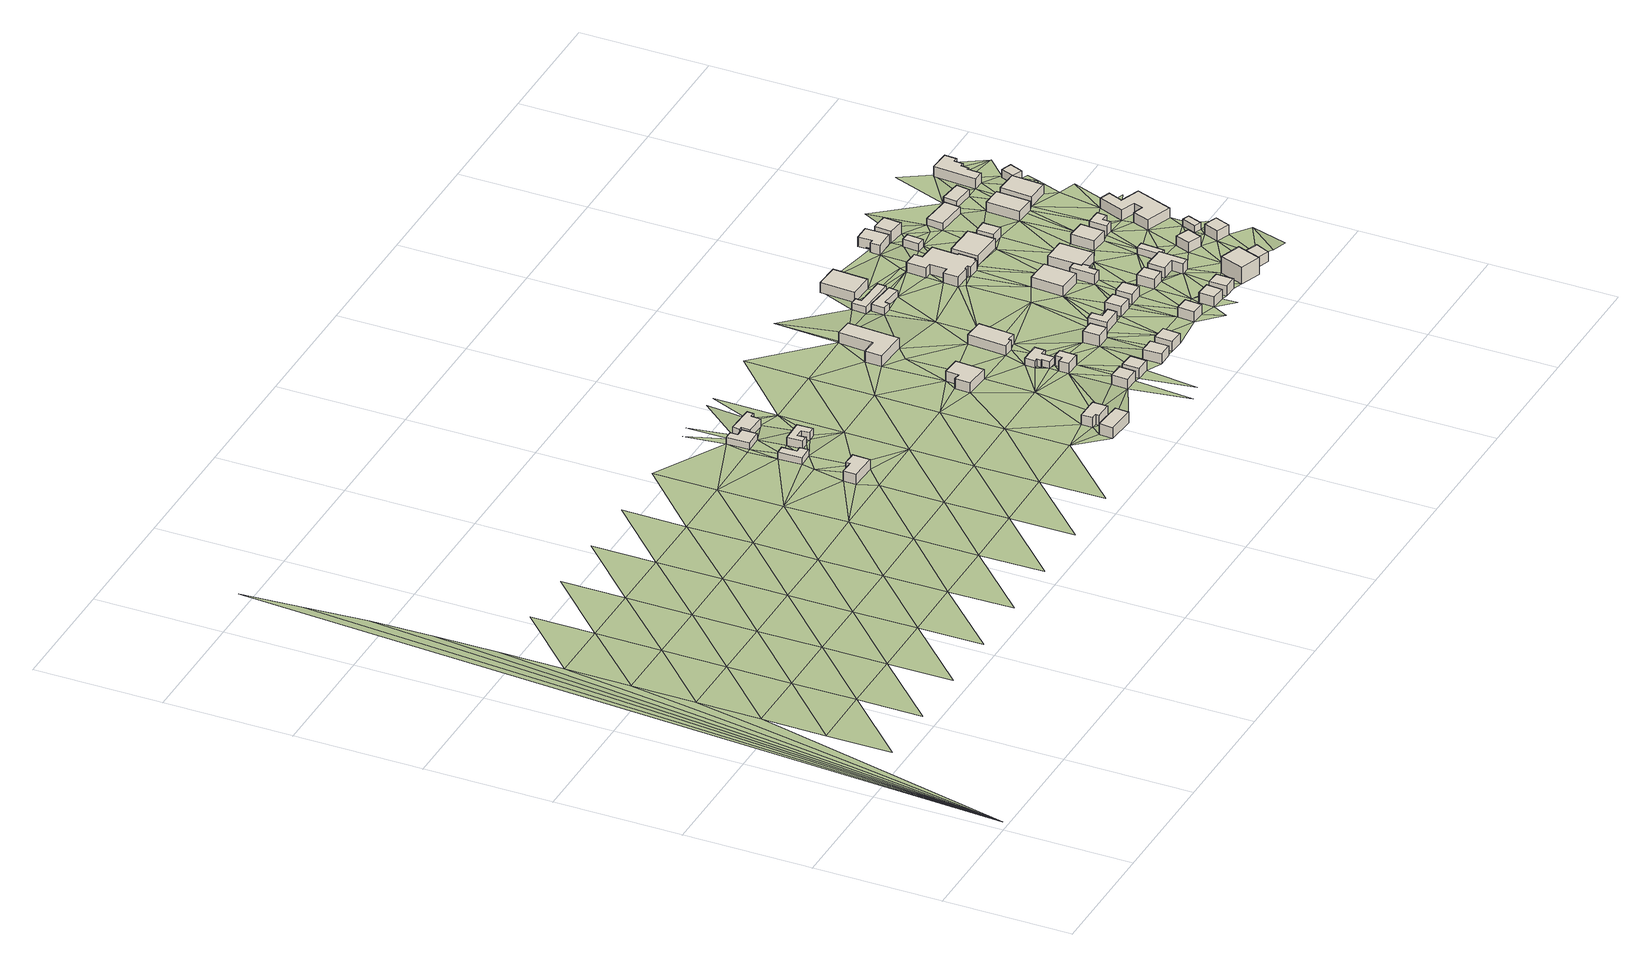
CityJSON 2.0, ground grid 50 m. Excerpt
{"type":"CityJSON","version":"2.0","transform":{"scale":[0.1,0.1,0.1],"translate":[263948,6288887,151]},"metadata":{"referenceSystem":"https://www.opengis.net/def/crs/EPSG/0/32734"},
"CityObjects":{
"building1":{"type":"Building","attributes":{"address":"Honey Street Mamre 7347 Cape Town","building":"house","building:levels":"1","building_height":4.1,"roof_height":160.06,"ground_height":155.96,"plus_code":"4FRWFFQ6+367"},"geometry":[{"type":"Solid","lod":"1","boundaries":[[[[0,1,2,3]],[[1,4,5,2]],[[4,6,7,5]],[[6,8,9,7]],[[8,10,11,9]],[[10,0,3,11]],[[3,2,5,7,9,11]],[[10,8,6,4,1,0]]]]}]},
"building2":{"type":"Building","attributes":{"address":"20 Amandel Avenue Mamre 7347 Cape Town","building":"cabin","building:levels":"1","building_height":2.8,"roof_height":158.7,"ground_height":155.9,"plus_code":"4FRWFFQ6+567"},"geometry":[{"type":"Solid","lod":"1","boundaries":[[[[12,13,14,15]],[[13,16,17,14]],[[16,18,19,17]],[[18,20,21,19]],[[20,22,23,21]],[[22,12,15,23]],[[15,14,17,19,21,23]],[[22,20,18,16,13,12]]]]}]},
"building3":{"type":"Building","attributes":{"address":"18 Amandel Avenue Mamre 7347 Cape Town","building":"cabin","building:levels":"1","building_height":2.8,"roof_height":158.73,"ground_height":155.93,"plus_code":"4FRWFFQ6+66H"},"geometry":[{"type":"Solid","lod":"1","boundaries":[[[[24,25,26,27]],[[25,28,29,26]],[[28,30,31,29]],[[30,32,33,31]],[[32,34,35,33]],[[34,24,27,35]],[[27,26,29,31,33,35]],[[34,32,30,28,25,24]]]]}]},
"building4":{"type":"Building","attributes":{"address":"Amandel Avenue Mamre 7347 Cape Town","building":"cabin","building:levels":"1","building_height":2.8,"roof_height":159.25,"ground_height":156.45,"plus_code":"4FRWFFQ6+575"},"geometry":[{"type":"Solid","lod":"1","boundaries":[[[[36,37,38,39]],[[37,40,41,38]],[[40,42,43,41]],[[42,44,45,43]],[[44,46,47,45]],[[46,48,49,47]],[[48,50,51,49]],[[50,36,39,51]],[[39,38,41,43,45,47,49,51]],[[50,48,46,44,42,40,37,36]]]]}]},
"building5":{"type":"Building","attributes":{"address":"Amandel Avenue Mamre 7347 Cape Town","building":"cabin","building:levels":"1","building_height":2.8,"roof_height":159.28,"ground_height":156.48,"plus_code":"4FRWFFQ6+67M"},"geometry":[{"type":"Solid","lod":"1","boundaries":[[[[52,53,54,55]],[[53,56,57,54]],[[56,58,59,57]],[[58,60,61,59]],[[60,62,63,61]],[[62,64,65,63]],[[64,66,67,65]],[[66,52,55,67]],[[55,54,57,59,61,63,65,67]],[[66,64,62,60,58,56,53,52]]]]}]},
"building6":{"type":"Building","attributes":{"address":"10 Braambos Lane Mamre 7347 Cape Town","building":"house","building:levels":"1","building_height":4.1,"roof_height":161.42,"ground_height":157.32,"plus_code":"4FRWFFP6+RF9"},"geometry":[{"type":"Solid","lod":"1","boundaries":[[[[68,69,70,71]],[[69,72,73,70]],[[72,74,75,73]],[[74,68,71,75]],[[71,70,73,75]],[[74,72,69,68]]]]}]},
"building7":{"type":"Building","attributes":{"address":"8 Braambos Lane Mamre 7347 Cape Town","building":"house","building:levels":"1","building_height":4.1,"roof_height":161.42,"ground_height":157.32,"plus_code":"4FRWFFP6+RFX"},"geometry":[{"type":"Solid","lod":"1","boundaries":[[[[76,77,78,79]],[[77,80,81,78]],[[80,82,83,81]],[[82,84,85,83]],[[84,86,87,85]],[[86,76,79,87]],[[79,78,81,83,85,87]],[[86,84,82,80,77,76]]]]}]},
"building8":{"type":"Building","attributes":{"address":"14 Amandel Avenue Mamre 7347 Cape Town","building":"house","building:levels":"1","building_height":4.1,"roof_height":161.45,"ground_height":157.35,"plus_code":"4FRWFFQ6+2G7"},"geometry":[{"type":"Solid","lod":"1","boundaries":[[[[88,89,90,91]],[[89,92,93,90]],[[92,94,95,93]],[[94,96,97,95]],[[96,98,99,97]],[[98,88,91,99]],[[91,90,93,95,97,99]],[[98,96,94,92,89,88]]]]}]},
"building9":{"type":"Building","attributes":{"address":"83 Manna Lane Mamre 7347 Cape Town","building":"house","building:levels":"1","building_height":4.1,"roof_height":162.27,"ground_height":158.17,"plus_code":"4FRWFFP6+RJR"},"geometry":[{"type":"Solid","lod":"1","boundaries":[[[[100,101,102,103]],[[101,104,105,102]],[[104,106,107,105]],[[106,100,103,107]],[[103,102,105,107]],[[106,104,101,100]]]]}]},
"building10":{"type":"Building","attributes":{"address":"81 Manna Lane Mamre 7347 Cape Town","building":"house","building:levels":"1","building_height":4.1,"roof_height":162.27,"ground_height":158.17,"plus_code":"4FRWFFP6+RJP"},"geometry":[{"type":"Solid","lod":"1","boundaries":[[[[108,109,110,111]],[[109,112,113,110]],[[112,114,115,113]],[[114,108,111,115]],[[111,110,113,115]],[[114,112,109,108]]]]}]},
"building11":{"type":"Building","attributes":{"address":"108 Manna Lane Mamre 7347 Cape Town","building":"house","building:levels":"1","building_height":4.1,"roof_height":161.79,"ground_height":157.69,"plus_code":"4FRWFFP6+WJ6"},"geometry":[{"type":"Solid","lod":"1","boundaries":[[[[116,117,118,119]],[[117,120,121,118]],[[120,122,123,121]],[[122,124,125,123]],[[124,126,127,125]],[[126,116,119,127]],[[119,118,121,123,125,127]],[[126,124,122,120,117,116]]]]}]},
"building12":{"type":"Building","attributes":{"address":"36 Honey Street Mamre 7347 Cape Town","building":"house","building:levels":"1","building_height":4.1,"roof_height":161.94,"ground_height":157.84,"plus_code":"4FRWFFQ6+5GQ"},"geometry":[{"type":"Solid","lod":"1","boundaries":[[[[128,129,130,131]],[[129,132,133,130]],[[132,134,135,133]],[[134,136,137,135]],[[136,138,139,137]],[[138,128,131,139]],[[131,130,133,135,137,139]],[[138,136,134,132,129,128]]]]}]},
"building13":{"type":"Building","attributes":{"building":"cabin","building:levels":"1","building_height":2.8,"roof_height":160.49,"ground_height":157.69,"plus_code":"4FRWFFP6+XJ2"},"geometry":[{"type":"Solid","lod":"1","boundaries":[[[[140,141,142,143]],[[141,144,145,142]],[[144,146,147,145]],[[146,148,149,147]],[[148,150,151,149]],[[150,152,153,151]],[[152,154,155,153]],[[154,156,157,155]],[[156,158,159,157]],[[158,140,143,159]],[[143,142,145,147,149,151,153,155,157,159]],[[158,156,154,152,150,148,146,144,141,140]]]]}]},
"building14":{"type":"Building","attributes":{"address":"79 Manna Lane Mamre 7347 Cape Town","building":"house","building:levels":"1","building_height":4.1,"roof_height":162.27,"ground_height":158.17,"plus_code":"4FRWFFP6+RMG"},"geometry":[{"type":"Solid","lod":"1","boundaries":[[[[160,161,162,163]],[[161,164,165,162]],[[164,166,167,165]],[[166,160,163,167]],[[163,162,165,167]],[[166,164,161,160]]]]}]},
"building15":{"type":"Building","attributes":{"address":"33 Honey Street Mamre 7347 Cape Town","building":"house","building:levels":"1","building_height":4.1,"roof_height":162.01,"ground_height":157.91,"plus_code":"4FRWFFQ6+2JF"},"geometry":[{"type":"Solid","lod":"1","boundaries":[[[[168,169,170,171]],[[169,172,173,170]],[[172,174,175,173]],[[174,176,177,175]],[[176,178,179,177]],[[178,168,171,179]],[[171,170,173,175,177,179]],[[178,176,174,172,169,168]]]]}]},
"building16":{"type":"Building","attributes":{"address":"77 Manna Lane Mamre 7347 Cape Town","building":"house","building:levels":"1","building_height":4.1,"roof_height":162.67,"ground_height":158.57,"plus_code":"4FRWFFP6+RPF"},"geometry":[{"type":"Solid","lod":"1","boundaries":[[[[180,181,182,183]],[[181,184,185,182]],[[184,186,187,185]],[[186,180,183,187]],[[183,182,185,187]],[[186,184,181,180]]]]}]},
"building17":{"type":"Building","attributes":{"address":"104 Manna Lane Mamre 7347 Cape Town","building":"house","building:levels":"1","building_height":4.1,"roof_height":162.42,"ground_height":158.32,"plus_code":"4FRWFFP6+WM9"},"geometry":[{"type":"Solid","lod":"1","boundaries":[[[[188,189,190,191]],[[189,192,193,190]],[[192,194,195,193]],[[194,188,191,195]],[[191,190,193,195]],[[194,192,189,188]]]]}]},
"building18":{"type":"Building","attributes":{"address":"102 Manna Lane Mamre 7347 Cape Town","building":"house","building:levels":"1","building_height":4.1,"roof_height":162.42,"ground_height":158.32,"plus_code":"4FRWFFP6+WPG"},"geometry":[{"type":"Solid","lod":"1","boundaries":[[[[196,197,198,199]],[[197,200,201,198]],[[200,202,203,201]],[[202,204,205,203]],[[204,206,207,205]],[[206,196,199,207]],[[199,198,201,203,205,207]],[[206,204,202,200,197,196]]]]}]},
"building19":{"type":"Building","attributes":{"address":"32 Honey Street Mamre 7347 Cape Town","building":"cabin","building:levels":"1","building_height":2.8,"roof_height":161.3,"ground_height":158.5,"plus_code":"4FRWFFQ6+5MJ"},"geometry":[{"type":"Solid","lod":"1","boundaries":[[[[208,209,210,211]],[[209,212,213,210]],[[212,214,215,213]],[[214,216,217,215]],[[216,218,219,217]],[[218,208,211,219]],[[211,210,213,215,217,219]],[[218,216,214,212,209,208]]]]}]},
"building20":{"type":"Building","attributes":{"address":"Mamre 7347 Cape Town","building":"cabin","building:levels":"1","building_height":2.8,"roof_height":161.3,"ground_height":158.5,"plus_code":"4FRWFFQ6+6M2"},"geometry":[{"type":"Solid","lod":"1","boundaries":[[[[220,221,222,223]],[[221,224,225,222]],[[224,226,227,225]],[[226,228,229,227]],[[228,230,231,229]],[[230,220,223,231]],[[223,222,225,227,229,231]],[[230,228,226,224,221,220]]]]}]},
"building21":{"type":"Building","attributes":{"address":"Mamre 7347 Cape Town","building":"house","building:levels":"1","building_height":4.1,"roof_height":162.6,"ground_height":158.5,"plus_code":"4FRWFFQ6+6MV"},"geometry":[{"type":"Solid","lod":"1","boundaries":[[[[232,233,234,235]],[[233,236,237,234]],[[236,238,239,237]],[[238,232,235,239]],[[235,234,237,239]],[[238,236,233,232]]]]}]},
"building22":{"type":"Building","attributes":{"address":"73 Manna Lane Mamre 7347 Cape Town","building":"house","building:levels":"1","building_height":4.1,"roof_height":162.77,"ground_height":158.67,"plus_code":"4FRWFFP6+RRC"},"geometry":[{"type":"Solid","lod":"1","boundaries":[[[[240,241,242,243]],[[241,244,245,242]],[[244,246,247,245]],[[246,240,243,247]],[[243,242,245,247]],[[246,244,241,240]]]]}]},
"building23":{"type":"Building","attributes":{"address":"100 Manna Lane Mamre 7347 Cape Town","building":"house","building:levels":"1","building_height":4.1,"roof_height":162.42,"ground_height":158.32,"plus_code":"4FRWFFP6+WQ8"},"geometry":[{"type":"Solid","lod":"1","boundaries":[[[[248,249,250,251]],[[249,252,253,250]],[[252,254,255,253]],[[254,248,251,255]],[[251,250,253,255]],[[254,252,249,248]]]]}]},
"building24":{"type":"Building","attributes":{"address":"98 Manna Lane Mamre 7347 Cape Town","building":"house","building:levels":"1","building_height":4.1,"roof_height":162.57,"ground_height":158.47,"plus_code":"4FRWFFP6+WR7"},"geometry":[{"type":"Solid","lod":"1","boundaries":[[[[256,257,258,259]],[[257,260,261,258]],[[260,262,263,261]],[[262,256,259,263]],[[259,258,261,263]],[[262,260,257,256]]]]}]},
"building25":{"type":"Building","attributes":{"address":"71 Manna Lane Mamre 7347 Cape Town","building":"house","building:levels":"1","building_height":4.1,"roof_height":162.77,"ground_height":158.67,"plus_code":"4FRWFFP6+RV6"},"geometry":[{"type":"Solid","lod":"1","boundaries":[[[[264,265,266,267]],[[265,268,269,266]],[[268,270,271,269]],[[270,264,267,271]],[[267,266,269,271]],[[270,268,265,264]]]]}]},
"building26":{"type":"Building","attributes":{"address":"27 Honey Street Mamre 7347 Cape Town","building":"house","building:levels":"1","building_height":4.1,"roof_height":162.47,"ground_height":158.37,"plus_code":"4FRWFFQ6+2R6"},"geometry":[{"type":"Solid","lod":"1","boundaries":[[[[272,273,274,275]],[[273,276,277,274]],[[276,278,279,277]],[[278,272,275,279]],[[275,274,277,279]],[[278,276,273,272]]]]}]},
"building27":{"type":"Building","attributes":{"address":"Mamre 7347 Cape Town","building":"house","building:levels":"1","building_height":4.1,"roof_height":162.59,"ground_height":158.49,"plus_code":"4FRWFFQ6+5Q4"},"geometry":[{"type":"Solid","lod":"1","boundaries":[[[[280,281,282,283]],[[281,284,285,282]],[[284,286,287,285]],[[286,288,289,287]],[[288,290,291,289]],[[290,292,293,291]],[[292,294,295,293]],[[294,296,297,295]],[[296,298,299,297]],[[298,300,301,299]],[[300,302,303,301]],[[302,304,305,303]],[[304,306,307,305]],[[306,308,309,307]],[[308,310,311,309]],[[310,312,313,311]],[[312,314,315,313]],[[314,280,283,315]],[[283,282,285,287,289,291,293,295,297,299,301,303,305,307,309,311,313,315]],[[314,312,310,308,306,304,302,300,298,296,294,292,290,288,286,284,281,280]]]]}]},
"building28":{"type":"Building","attributes":{"address":"69 Manna Lane Mamre 7347 Cape Town","building":"house","building:levels":"1","building_height":4.1,"roof_height":162.77,"ground_height":158.67,"plus_code":"4FRWFFP6+RV9"},"geometry":[{"type":"Solid","lod":"1","boundaries":[[[[316,317,318,319]],[[317,320,321,318]],[[320,322,323,321]],[[322,316,319,323]],[[319,318,321,323]],[[322,320,317,316]]]]}]},
"building29":{"type":"Building","attributes":{"address":"96 Manna Lane Mamre 7347 Cape Town","building":"house","building:levels":"1","building_height":4.1,"roof_height":162.57,"ground_height":158.47,"plus_code":"4FRWFFP6+WV3"},"geometry":[{"type":"Solid","lod":"1","boundaries":[[[[324,325,326,327]],[[325,328,329,326]],[[328,330,331,329]],[[330,324,327,331]],[[327,326,329,331]],[[330,328,325,324]]]]}]},
"building30":{"type":"Building","attributes":{"address":"25 Honey Street Mamre 7347 Cape Town","building":"garage","building:levels":"1","building_height":4.1,"roof_height":162.47,"ground_height":158.37,"plus_code":"4FRWFFP6+XRQ"},"geometry":[{"type":"Solid","lod":"1","boundaries":[[[[332,333,334,335]],[[333,336,337,334]],[[336,338,339,337]],[[338,340,341,339]],[[340,342,343,341]],[[342,344,345,343]],[[344,346,347,345]],[[346,332,335,347]],[[335,334,337,339,341,343,345,347]],[[346,344,342,340,338,336,333,332]]]]}]},
"building31":{"type":"Building","attributes":{"address":"25 Honey Street Mamre 7347 Cape Town","building":"house","building:levels":"1","building_height":4.1,"roof_height":162.47,"ground_height":158.37,"plus_code":"4FRWFFQ6+2V7"},"geometry":[{"type":"Solid","lod":"1","boundaries":[[[[332,346,347,335]],[[346,344,345,347]],[[344,348,349,345]],[[348,350,351,349]],[[350,352,353,351]],[[352,332,335,353]],[[335,347,345,349,351,353]],[[352,350,348,344,346,332]]]]}]},
"building32":{"type":"Building","attributes":{"address":"94 Manna Lane Mamre 7347 Cape Town","building":"yes","building:levels":"1","building_height":4.1,"roof_height":162.71,"ground_height":158.61,"plus_code":"4FRWFFP6+WW2"},"geometry":[{"type":"Solid","lod":"1","boundaries":[[[[354,355,356,357]],[[355,358,359,356]],[[358,360,361,359]],[[360,362,363,361]],[[362,364,365,363]],[[364,354,357,365]],[[357,356,359,361,363,365]],[[364,362,360,358,355,354]]]]}]},
"building33":{"type":"Building","attributes":{"address":"18 Druiwe Lane Mamre 7347 Cape Town","building":"cabin","building:levels":"1","building_height":2.8,"roof_height":162.62,"ground_height":159.82,"plus_code":"4FRWFFQ6+7Q9"},"geometry":[{"type":"Solid","lod":"1","boundaries":[[[[366,367,368,369]],[[367,370,371,368]],[[370,372,373,371]],[[372,374,375,373]],[[374,376,377,375]],[[376,366,369,377]],[[369,368,371,373,375,377]],[[376,374,372,370,367,366]]]]}]},
"building34":{"type":"Building","attributes":{"address":"26 Honey Street Mamre 7347 Cape Town","building":"house","building:levels":"1","building_height":4.1,"roof_height":162.74,"ground_height":158.64,"plus_code":"4FRWFFQ6+4RP"},"geometry":[{"type":"Solid","lod":"1","boundaries":[[[[378,379,380,381]],[[379,382,383,380]],[[382,384,385,383]],[[384,378,381,385]],[[381,380,383,385]],[[384,382,379,378]]]]}]},
"building35":{"type":"Building","attributes":{"address":"67 Manna Lane Mamre 7347 Cape Town","building":"house","building:levels":"2","building_height":6.9,"roof_height":165.66,"ground_height":158.76,"plus_code":"4FRWFFP6+RW5"},"geometry":[{"type":"Solid","lod":"1","boundaries":[[[[386,387,388,389]],[[387,390,391,388]],[[390,392,393,391]],[[392,386,389,393]],[[389,388,391,393]],[[392,390,387,386]]]]}]},
"building36":{"type":"Building","attributes":{"building":"cabin","building:levels":"1","building_height":2.8,"roof_height":161.79,"ground_height":158.99,"plus_code":"4FRWFFQ6+6R3"},"geometry":[{"type":"Solid","lod":"1","boundaries":[[[[394,395,396,397]],[[395,398,399,396]],[[398,400,401,399]],[[400,394,397,401]],[[397,396,399,401]],[[400,398,395,394]]]]}]},
"building37":{"type":"Building","attributes":{"building":"house","building:levels":"1","building_height":4.1,"roof_height":163.74,"ground_height":159.64,"plus_code":"4FRWFFQ6+6RW"},"geometry":[{"type":"Solid","lod":"1","boundaries":[[[[402,403,404,405]],[[403,406,407,404]],[[406,408,409,407]],[[408,402,405,409]],[[405,404,407,409]],[[408,406,403,402]]]]}]},
"building38":{"type":"Building","attributes":{"building":"cabin","building:levels":"1","building_height":2.8,"roof_height":161.41,"ground_height":158.61,"plus_code":"4FRWFFP6+WWH"},"geometry":[{"type":"Solid","lod":"1","boundaries":[[[[410,411,412,413]],[[411,414,415,412]],[[414,416,417,415]],[[416,410,413,417]],[[413,412,415,417]],[[416,414,411,410]]]]}]},
"building39":{"type":"Building","attributes":{"address":"65 Manna Lane Mamre 7347 Cape Town","building":"house","building:levels":"1","building_height":4.1,"roof_height":162.86,"ground_height":158.76,"plus_code":"4FRWFFP6+QXW"},"geometry":[{"type":"Solid","lod":"1","boundaries":[[[[418,419,420,421]],[[419,422,423,420]],[[422,424,425,423]],[[424,418,421,425]],[[421,420,423,425]],[[424,422,419,418]]]]}]},
"building40":{"type":"Building","attributes":{"address":"24 Honey Street Mamre 7347 Cape Town","building":"house","building:levels":"1","building_height":4.1,"roof_height":162.74,"ground_height":158.64,"plus_code":"4FRWFFQ6+4VG"},"geometry":[{"type":"Solid","lod":"1","boundaries":[[[[426,427,428,429]],[[427,430,431,428]],[[430,432,433,431]],[[432,426,429,433]],[[429,428,431,433]],[[432,430,427,426]]]]}]},
"building41":{"type":"Building","attributes":{"address":"23 Honey Street Mamre 7347 Cape Town","building":"house","building:levels":"1","building_height":4.1,"roof_height":162.66,"ground_height":158.56,"plus_code":"4FRWFFQ6+2W8"},"geometry":[{"type":"Solid","lod":"1","boundaries":[[[[434,435,436,437]],[[435,438,439,436]],[[438,440,441,439]],[[440,434,437,441]],[[437,436,439,441]],[[440,438,435,434]]]]}]},
"building42":{"type":"Building","attributes":{"address":"90 Manna Lane Mamre 7347 Cape Town","building":"house","building:levels":"1","building_height":4.1,"roof_height":162.71,"ground_height":158.61,"plus_code":"4FRWFFP6+VXW"},"geometry":[{"type":"Solid","lod":"1","boundaries":[[[[442,443,444,445]],[[443,446,447,444]],[[446,448,449,447]],[[448,442,445,449]],[[445,444,447,449]],[[448,446,443,442]]]]}]},
"building43":{"type":"Building","attributes":{"building":"cabin","building:levels":"1","building_height":2.8,"roof_height":161.79,"ground_height":158.99,"plus_code":"4FRWFFQ6+5WR"},"geometry":[{"type":"Solid","lod":"1","boundaries":[[[[450,451,452,453]],[[451,454,455,452]],[[454,456,457,455]],[[456,450,453,457]],[[453,452,455,457]],[[456,454,451,450]]]]}]},
"building44":{"type":"Building","attributes":{"address":"21 Honey Street Mamre 7347 Cape Town","building":"house","building:levels":"1","building_height":4.1,"roof_height":162.66,"ground_height":158.56,"plus_code":"4FRWFFQ6+2X8"},"geometry":[{"type":"Solid","lod":"1","boundaries":[[[[458,459,460,461]],[[459,462,463,460]],[[462,464,465,463]],[[464,466,467,465]],[[466,468,469,467]],[[468,458,461,469]],[[461,460,463,465,467,469]],[[468,466,464,462,459,458]]]]}]},
"building45":{"type":"Building","attributes":{"address":"88 Manna Lane Mamre 7347 Cape Town","building":"house","building:levels":"1","building_height":4.1,"roof_height":163.04,"ground_height":158.94,"plus_code":"4FRWFFP7+V28"},"geometry":[{"type":"Solid","lod":"1","boundaries":[[[[470,471,472,473]],[[471,474,475,472]],[[474,476,477,475]],[[476,470,473,477]],[[473,472,475,477]],[[476,474,471,470]]]]}]},
"building46":{"type":"Building","attributes":{"building":"cabin","building:levels":"1","building_height":2.8,"roof_height":161.55,"ground_height":158.75,"plus_code":"4FRWFFP7+W24"},"geometry":[{"type":"Solid","lod":"1","boundaries":[[[[478,479,480,481]],[[479,482,483,480]],[[482,484,485,483]],[[484,478,481,485]],[[481,480,483,485]],[[484,482,479,478]]]]}]},
"building47":{"type":"Building","attributes":{"address":"22 Honey Street Mamre 7347 Cape Town","building":"house","building:levels":"1","building_height":4.1,"roof_height":162.85,"ground_height":158.75,"plus_code":"4FRWFFQ6+4XM"},"geometry":[{"type":"Solid","lod":"1","boundaries":[[[[486,487,488,489]],[[487,490,491,488]],[[490,492,493,491]],[[492,486,489,493]],[[489,488,491,493]],[[492,490,487,486]]]]}]},
"building48":{"type":"Building","attributes":{"address":"Mamre 7347 Cape Town","building":"cabin","building:levels":"1","building_height":2.8,"roof_height":162,"ground_height":159.2,"plus_code":"4FRWFFQ6+5XR"},"geometry":[{"type":"Solid","lod":"1","boundaries":[[[[494,495,496,497]],[[495,498,499,496]],[[498,500,501,499]],[[500,494,497,501]],[[497,496,499,501]],[[500,498,495,494]]]]}]},
"building49":{"type":"Building","attributes":{"address":"19 Honey Street Mamre 7347 Cape Town","building":"house","building:levels":"1","building_height":4.1,"roof_height":162.76,"ground_height":158.66,"plus_code":"4FRWFFP7+X2H"},"geometry":[{"type":"Solid","lod":"1","boundaries":[[[[502,503,504,505]],[[503,506,507,504]],[[506,508,509,507]],[[508,510,511,509]],[[510,512,513,511]],[[512,514,515,513]],[[514,516,517,515]],[[516,518,519,517]],[[518,520,521,519]],[[520,502,505,521]],[[505,504,507,509,511,513,515,517,519,521]],[[520,518,516,514,512,510,508,506,503,502]]]]}]},
"building50":{"type":"Building","attributes":{"address":"20 Honey Street Mamre 7347 Cape Town","building":"house","building:levels":"1","building_height":4.1,"roof_height":162.85,"ground_height":158.75,"plus_code":"4FRWFFQ7+42C"},"geometry":[{"type":"Solid","lod":"1","boundaries":[[[[522,523,524,525]],[[523,526,527,524]],[[526,528,529,527]],[[528,522,525,529]],[[525,524,527,529]],[[528,526,523,522]]]]}]},
"building51":{"type":"Building","attributes":{"address":"Mamre 7347 Cape Town","building":"house","building:levels":"1","building_height":4.1,"roof_height":163.3,"ground_height":159.2,"plus_code":"4FRWFFQ7+62F"},"geometry":[{"type":"Solid","lod":"1","boundaries":[[[[530,531,532,533]],[[531,534,535,532]],[[534,536,537,535]],[[536,538,539,537]],[[538,540,541,539]],[[540,542,543,541]],[[542,544,545,543]],[[544,546,547,545]],[[546,548,549,547]],[[548,530,533,549]],[[533,532,535,537,539,541,543,545,547,549]],[[548,546,544,542,540,538,536,534,531,530]]]]}]},
"building52":{"type":"Building","attributes":{"building":"cabin","building:levels":"1","building_height":2.8,"roof_height":162.17,"ground_height":159.37,"plus_code":"4FRWFFQ7+525"},"geometry":[{"type":"Solid","lod":"1","boundaries":[[[[550,551,552,553]],[[551,554,555,552]],[[554,556,557,555]],[[556,550,553,557]],[[553,552,555,557]],[[556,554,551,550]]]]}]},
"terrain1":{"type":"TINRelief","geometry":[{"type":"CompositeSurface","lod":"1","boundaries":[[[558,559,560]],[[560,561,558]],[[561,562,558]],[[563,564,565]],[[562,566,558]],[[566,567,558]],[[559,563,568]],[[567,569,558]],[[563,565,568]],[[560,559,570]],[[569,571,558]],[[571,572,558]],[[570,559,568]],[[561,560,573]],[[574,575,565]],[[573,560,570]],[[561,576,562]],[[565,577,568]],[[573,576,561]],[[565,575,577]],[[578,570,568]],[[579,562,576]],[[578,568,577]],[[580,573,570]],[[575,581,582]],[[580,570,578]],[[576,573,583]],[[577,575,584]],[[580,583,573]],[[575,582,584]],[[578,577,585]],[[586,576,583]],[[585,577,584]],[[578,587,580]],[[588,589,582]],[[587,578,585]],[[590,583,580]],[[582,591,584]],[[590,580,587]],[[582,589,591]],[[592,585,584]],[[593,583,590]],[[592,584,591]],[[587,585,594]],[[589,595,596]],[[585,592,594]],[[590,587,597]],[[591,589,598]],[[594,597,587]],[[589,596,598]],[[592,591,599]],[[590,597,600]],[[599,591,598]],[[592,601,594]],[[602,603,596]],[[601,592,599]],[[597,594,604]],[[596,605,598]],[[604,594,601]],[[596,603,605]],[[606,599,598]],[[604,607,597]],[[599,6,601]],[[606,598,605]],[[603,608,609]],[[606,610,599]],[[610,6,599]],[[601,12,604]],[[601,6,611]],[[605,603,612]],[[601,611,13]],[[601,13,12]],[[24,607,604]],[[613,610,606]],[[603,609,612]],[[6,614,1]],[[611,6,1]],[[606,605,615]],[[604,12,616]],[[24,604,616]],[[1,0,611]],[[16,13,611]],[[615,605,612]],[[615,613,606]],[[611,0,16]],[[616,12,25]],[[25,12,22]],[[22,20,18]],[[609,617,618]],[[0,613,615]],[[616,25,24]],[[16,36,18]],[[18,50,22]],[[28,25,22]],[[36,50,18]],[[16,619,36]],[[0,620,16]],[[22,50,28]],[[621,619,16]],[[622,24,34]],[[53,34,32]],[[620,0,615]],[[612,609,623]],[[32,30,53]],[[624,619,621]],[[53,52,34]],[[28,58,30]],[[620,621,16]],[[53,30,56]],[[30,58,56]],[[50,625,28]],[[34,52,626]],[[627,624,621]],[[58,28,628]],[[628,28,625]],[[609,618,623]],[[621,620,629]],[[615,612,630]],[[631,625,629]],[[629,620,631]],[[632,628,633]],[[631,628,625]],[[52,634,635]],[[633,628,631]],[[630,612,623]],[[631,634,633]],[[620,615,636]],[[72,69,618]],[[637,634,631]],[[69,82,618]],[[80,623,618]],[[618,82,80]],[[630,636,615]],[[631,620,638]],[[86,82,69]],[[82,86,84]],[[69,639,86]],[[620,636,638]],[[96,630,623]],[[80,640,623]],[[86,639,76]],[[639,641,76]],[[641,77,76]],[[640,96,623]],[[77,640,80]],[[638,642,631]],[[89,636,630]],[[94,630,96]],[[639,643,104]],[[89,630,94]],[[641,639,104]],[[77,641,126]],[[638,636,134]],[[636,89,136]],[[96,640,98]],[[94,92,89]],[[77,126,640]],[[101,641,104]],[[136,134,636]],[[126,641,101]],[[644,106,104]],[[141,98,640]],[[645,642,638]],[[646,136,89]],[[646,89,88]],[[124,640,126]],[[134,645,638]],[[124,152,640]],[[152,144,640]],[[144,141,640]],[[101,100,126]],[[98,169,88]],[[108,106,109]],[[108,100,106]],[[112,109,647]],[[98,141,169]],[[646,138,136]],[[100,116,126]],[[144,152,148]],[[100,108,116]],[[146,144,148]],[[124,120,152]],[[152,150,148]],[[134,132,645]],[[120,124,122]],[[88,168,646]],[[152,120,154]],[[108,114,116]],[[168,88,169]],[[154,120,117]],[[156,154,158]],[[168,138,646]],[[172,169,141]],[[117,158,154]],[[160,114,112]],[[116,648,117]],[[140,172,141]],[[160,112,161]],[[158,117,648]],[[645,649,650]],[[116,114,188]],[[651,645,650]],[[188,648,116]],[[114,160,188]],[[176,172,140]],[[651,650,649]],[[174,172,176]],[[140,158,194]],[[158,648,194]],[[168,652,138]],[[140,194,176]],[[188,160,653]],[[209,649,138]],[[648,188,194]],[[180,653,654]],[[180,654,181]],[[655,178,176]],[[649,230,651]],[[168,178,652]],[[138,652,209]],[[188,653,656]],[[656,653,180]],[[196,176,194]],[[649,209,220]],[[649,220,230]],[[657,656,180]],[[657,180,186]],[[196,194,658]],[[655,176,659]],[[656,197,658]],[[184,657,186]],[[656,657,197]],[[178,655,659]],[[220,209,208]],[[212,209,652]],[[658,197,196]],[[659,176,196]],[[241,657,184]],[[197,657,200]],[[228,233,230]],[[212,652,216]],[[652,178,292]],[[228,226,233]],[[220,208,221]],[[212,216,214]],[[660,206,204]],[[661,230,233]],[[200,657,249]],[[660,204,202]],[[196,206,659]],[[657,241,662]],[[224,233,226]],[[249,657,662]],[[202,200,249]],[[218,221,208]],[[248,660,202]],[[178,659,663]],[[249,248,202]],[[652,290,216]],[[206,660,276]],[[233,224,236]],[[663,292,178]],[[662,252,249]],[[206,276,659]],[[276,660,248]],[[241,664,665]],[[652,292,290]],[[252,662,257]],[[662,666,257]],[[248,254,276]],[[667,218,216]],[[664,270,665]],[[257,254,252]],[[218,667,221]],[[221,667,224]],[[665,268,666]],[[256,254,257]],[[236,224,668]],[[665,270,268]],[[216,290,669]],[[273,659,276]],[[257,666,260]],[[663,659,273]],[[216,669,667]],[[666,268,670]],[[671,276,254]],[[254,256,671]],[[294,292,663]],[[325,260,666]],[[672,236,376]],[[264,270,673]],[[224,667,668]],[[325,666,670]],[[300,663,273]],[[669,290,674]],[[674,290,288]],[[670,268,265]],[[256,262,671]],[[663,300,294]],[[671,675,276]],[[298,296,294]],[[376,236,668]],[[324,262,260]],[[294,300,298]],[[316,670,265]],[[265,264,316]],[[316,264,317]],[[260,325,324]],[[302,300,273]],[[671,262,676]],[[328,325,670]],[[677,262,324]],[[668,667,678]],[[677,676,262]],[[302,273,679]],[[675,671,333]],[[376,680,672]],[[681,670,316]],[[679,675,333]],[[304,302,306]],[[668,678,376]],[[670,681,328]],[[330,677,324]],[[379,306,302]],[[676,342,340]],[[379,302,679]],[[679,333,332]],[[678,682,683]],[[308,306,379]],[[320,387,322]],[[681,316,322]],[[348,676,677]],[[332,352,679]],[[308,379,378]],[[378,310,308]],[[328,354,330]],[[354,328,355]],[[348,342,676]],[[355,328,681]],[[677,330,348]],[[378,683,310]],[[678,683,400]],[[684,376,678]],[[344,342,348]],[[387,386,322]],[[685,379,679]],[[684,678,400]],[[386,681,322]],[[685,679,352]],[[686,687,680]],[[681,688,355]],[[689,683,378]],[[683,689,400]],[[376,684,406]],[[376,406,366]],[[330,354,416]],[[690,681,386]],[[685,382,379]],[[348,330,416]],[[350,685,352]],[[384,689,378]],[[406,684,691]],[[386,692,690]],[[693,366,406]],[[416,354,694]],[[410,694,690]],[[695,366,693]],[[419,392,696]],[[692,386,392]],[[690,411,410]],[[350,348,435]],[[408,406,691]],[[426,382,685]],[[689,697,691]],[[435,348,416]],[[416,694,410]],[[690,692,443]],[[443,411,690]],[[432,382,426]],[[427,685,350]],[[392,419,418]],[[382,432,384]],[[692,392,418]],[[384,456,689]],[[685,427,426]],[[408,691,697]],[[435,434,350]],[[689,456,697]],[[416,438,435]],[[432,430,384]],[[411,698,414]],[[414,438,416]],[[699,443,692]],[[700,408,454]],[[454,408,697]],[[456,384,430]],[[443,442,411]],[[692,418,471]],[[698,411,442]],[[456,454,697]],[[487,350,434]],[[350,487,427]],[[699,692,471]],[[424,471,418]],[[438,414,459]],[[700,454,701]],[[514,414,698]],[[430,427,487]],[[414,462,459]],[[430,702,456]],[[434,440,487]],[[698,442,514]],[[440,438,458]],[[458,438,459]],[[514,462,414]],[[703,471,424]],[[699,470,448]],[[699,471,470]],[[704,424,705]],[[454,498,701]],[[442,448,484]],[[706,430,487]],[[468,440,458]],[[702,430,706]],[[514,442,484]],[[466,464,462]],[[470,478,448]],[[424,704,703]],[[487,440,707]],[[704,705,708]],[[498,454,709]],[[484,448,478]],[[462,514,512]],[[490,440,468]],[[466,462,506]],[[470,479,478]],[[440,490,707]],[[500,709,702]],[[506,462,512]],[[500,702,706]],[[479,470,710]],[[466,506,468]],[[487,707,490]],[[711,710,703]],[[498,709,500]],[[484,712,514]],[[713,479,710]],[[468,522,490]],[[479,713,482]],[[706,494,500]],[[506,714,468]],[[512,715,506]],[[712,484,482]],[[512,716,715]],[[522,468,714]],[[494,706,717]],[[490,522,717]],[[522,718,717]],[[494,717,534]],[[522,714,719]],[[718,534,717]],[[720,498,495]],[[494,534,495]],[[721,522,719]],[[498,720,722]],[[723,724,725]],[[534,718,536]],[[714,723,726]],[[720,495,534]],[[727,536,718]],[[726,719,714]],[[728,721,719]],[[728,727,721]],[[540,538,536]],[[729,536,727]],[[729,727,551]],[[727,554,551]],[[729,540,536]],[[554,727,728]],[[730,542,540]],[[554,728,731]],[[732,733,730]],[[540,729,734]],[[730,540,734]],[[730,734,732]],[[732,734,735]]]}]}
},
"vertices":[
[1836,1435,49],[1781,1437,49],[1781,1437,91],[1836,1435,91],[1781,1420,49],[1781,1420,91],[1728,1422,49],[1728,1422,91],[1726,1370,49],[1726,1370,91],[1834,1367,49],[1834,1367,91],
[1759,1688,49],[1762,1595,49],[1762,1595,77],[1759,1688,77],[1821,1597,49],[1821,1597,77],[1819,1631,49],[1819,1631,77],[1796,1631,49],[1796,1631,77],[1794,1689,49],[1794,1689,77],
[1770,1891,49],[1772,1801,49],[1772,1801,77],[1770,1891,77],[1838,1803,49],[1838,1803,77],[1837,1862,49],[1837,1862,77],[1804,1862,49],[1804,1862,77],[1804,1892,49],[1804,1892,77],
[1853,1635,49],[1881,1636,49],[1881,1636,82],[1853,1635,82],[1879,1668,49],[1879,1668,82],[1911,1669,49],[1911,1669,82],[1912,1637,49],[1912,1637,82],[1943,1638,49],[1943,1638,82],[1941,1699,49],[1941,1699,82],[1851,1696,49],[1851,1696,82],
[1830,1895,49],[1828,1866,49],[1828,1866,83],[1830,1895,83],[1841,1866,49],[1841,1866,83],[1840,1831,49],[1840,1831,83],[1919,1828,49],[1919,1828,83],[1921,1866,49],[1921,1866,83],[1940,1865,49],[1940,1865,83],[1941,1891,49],[1941,1891,83],
[2476,724,59],[2361,733,59],[2361,733,104],[2476,724,104],[2357,679,59],[2357,679,104],[2472,670,59],[2472,670,104],
[2476,753,63],[2477,812,63],[2477,812,104],[2476,753,104],[2386,813,63],[2386,813,104],[2386,769,63],[2386,769,104],[2409,768,63],[2409,768,104],[2408,754,63],[2408,754,104],
[2513,1355,63],[2439,1359,63],[2439,1359,104],[2513,1355,104],[2436,1308,63],[2436,1308,104],[2410,1310,63],[2410,1310,104],[2406,1249,63],[2406,1249,104],[2506,1243,63],[2506,1243,104],
[2709,817,72],[2650,819,72],[2650,819,113],[2709,817,113],[2648,756,72],[2648,756,113],[2706,754,72],[2706,754,113],
[2730,815,72],[2727,749,72],[2727,749,113],[2730,815,113],[2784,747,72],[2784,747,113],[2787,812,72],[2787,812,113],
[2720,987,67],[2722,1053,67],[2722,1053,108],[2720,987,108],[2685,1054,67],[2685,1054,108],[2684,1026,67],[2684,1026,108],[2659,1027,67],[2659,1027,108],[2658,989,67],[2658,989,108],
[2568,1795,65],[2498,1799,65],[2498,1799,109],[2568,1795,109],[2490,1663,65],[2490,1663,109],[2429,1665,65],[2429,1665,109],[2426,1599,65],[2426,1599,109],[2557,1592,65],[2557,1592,109],
[2722,1148,67],[2644,1151,67],[2644,1151,95],[2722,1148,95],[2642,1110,67],[2642,1110,95],[2655,1110,67],[2655,1110,95],[2654,1092,67],[2654,1092,95],[2660,1092,67],[2660,1092,95],[2659,1061,67],[2659,1061,95],[2695,1060,67],[2695,1060,95],[2696,1109,67],[2696,1109,95],[2720,1108,67],[2720,1108,95],
[2844,790,72],[2844,718,72],[2844,718,113],[2844,790,113],[2903,717,72],[2903,717,113],[2904,789,72],[2904,789,113],
[2677,1385,69],[2666,1235,69],[2666,1235,110],[2677,1385,110],[2708,1232,69],[2708,1232,110],[2709,1243,69],[2709,1243,110],[2745,1240,69],[2745,1240,110],[2756,1379,69],[2756,1379,110],
[2931,784,76],[2927,716,76],[2927,716,117],[2931,784,117],[2985,712,76],[2985,712,117],[2990,780,76],[2990,780,117],
[2860,964,67],[2916,963,67],[2916,963,114],[2860,964,114],[2917,1027,67],[2917,1027,114],[2860,1028,67],[2860,1028,114],
[2945,1049,73],[2944,974,73],[2944,974,114],[2945,1049,114],[3023,974,73],[3023,974,114],[3023,1009,73],[3023,1009,114],[2980,1009,73],[2980,1009,114],[2980,1049,73],[2980,1049,114],
[2720,1777,75],[2715,1725,75],[2715,1725,103],[2720,1777,103],[2750,1722,75],[2750,1722,103],[2752,1738,75],[2752,1738,103],[2838,1730,75],[2838,1730,103],[2842,1765,75],[2842,1765,103],
[2695,1785,75],[2846,1778,75],[2846,1778,103],[2695,1785,103],[2848,1812,75],[2848,1812,103],[2727,1817,75],[2727,1817,103],[2728,1840,75],[2728,1840,103],[2698,1842,75],[2698,1842,103],
[2752,1988,75],[2745,1852,75],[2745,1852,116],[2752,1988,116],[2841,1847,75],[2841,1847,116],[2848,1983,75],[2848,1983,116],
[3133,791,76],[3129,725,76],[3129,725,118],[3133,791,118],[3184,722,76],[3184,722,118],[3188,788,76],[3188,788,118],
[3062,1038,73],[3058,973,73],[3058,973,114],[3062,1038,114],[3115,970,73],[3115,970,114],[3119,1034,73],[3119,1034,114],
[3143,1034,75],[3142,969,75],[3142,969,116],[3143,1034,116],[3199,969,75],[3199,969,116],[3201,1034,75],[3201,1034,116],
[3302,698,77],[3306,760,77],[3306,760,118],[3302,698,118],[3249,763,77],[3249,763,118],[3245,702,77],[3245,702,118],
[3191,1332,73],[3095,1337,73],[3095,1337,115],[3191,1332,115],[3088,1209,73],[3088,1209,115],[3184,1204,73],[3184,1204,115],
[3054,1767,75],[2996,1770,75],[2996,1770,116],[3054,1767,116],[2992,1692,75],[2992,1692,116],[3018,1691,75],[3018,1691,116],[3016,1625,75],[3016,1625,116],[2989,1626,75],[2989,1626,116],[2986,1566,75],[2986,1566,116],[3046,1563,75],[3046,1563,116],[3046,1567,75],[3046,1567,116],[3065,1566,75],[3065,1566,116],[3064,1555,75],[3064,1555,116],[3110,1553,75],[3110,1553,116],[3111,1561,75],[3111,1561,116],[3120,1561,75],[3120,1561,116],[3123,1628,75],[3123,1628,116],[3117,1628,75],[3117,1628,116],[3122,1730,75],[3122,1730,116],[3052,1734,75],[3052,1734,116],
[3328,761,77],[3326,693,77],[3326,693,118],[3328,761,118],[3380,691,77],[3380,691,118],[3382,759,77],[3382,759,118],
[3264,1009,75],[3262,942,75],[3262,942,116],[3264,1009,116],[3317,940,75],[3317,940,116],[3319,1007,75],[3319,1007,116],
[3240,1240,74],[3207,1241,74],[3207,1241,115],[3240,1240,115],[3203,1143,74],[3203,1143,115],[3235,1142,74],[3235,1142,115],[3237,1179,74],[3237,1179,115],[3247,1179,74],[3247,1179,115],[3248,1209,74],[3248,1209,115],[3239,1210,74],[3239,1210,115],
[3331,1207,74],[3331,1207,115],[3335,1339,74],[3335,1339,115],[3242,1342,74],[3242,1342,115],
[3345,1004,75],[3342,939,75],[3342,939,117],[3345,1004,117],[3396,936,75],[3396,936,117],[3394,891,75],[3394,891,117],[3425,890,75],[3425,890,117],[3430,1001,75],[3430,1001,117],
[3132,1900,76],[3132,1992,76],[3132,1992,116],[3132,1900,116],[3072,1992,76],[3072,1992,116],[3073,1937,76],[3073,1937,116],[3055,1937,76],[3055,1937,116],[3055,1899,76],[3055,1899,116],
[3141,1665,76],[3136,1562,76],[3136,1562,117],[3141,1665,117],[3262,1553,76],[3262,1553,117],[3267,1660,76],[3267,1660,117],
[3450,771,78],[3417,677,78],[3417,677,147],[3450,771,147],[3499,648,78],[3499,648,147],[3533,742,78],[3533,742,147],
[3165,1784,76],[3170,1848,76],[3170,1848,108],[3165,1784,108],[3137,1850,76],[3137,1850,108],[3132,1786,76],[3132,1786,108],
[3208,1956,80],[3142,1961,80],[3142,1961,127],[3208,1956,127],[3136,1893,80],[3136,1893,127],[3202,1887,80],[3202,1887,127],
[3433,999,76],[3464,997,76],[3464,997,104],[3433,999,104],[3470,1088,76],[3470,1088,104],[3439,1090,76],[3439,1090,104],
[3559,729,78],[3532,673,78],[3532,673,119],[3559,729,119],[3586,653,78],[3586,653,119],[3611,709,78],[3611,709,119],
[3284,1568,76],[3336,1567,76],[3336,1567,117],[3284,1568,117],[3337,1635,76],[3337,1635,117],[3286,1636,76],[3286,1636,117],
[3400,1326,76],[3396,1234,76],[3396,1234,117],[3400,1326,117],[3468,1230,76],[3468,1230,117],[3473,1322,76],[3473,1322,117],
[3546,989,76],[3524,931,76],[3524,931,117],[3546,989,117],[3578,910,76],[3578,910,117],[3600,968,76],[3600,968,117],
[3406,1754,80],[3413,1818,80],[3413,1818,108],[3406,1754,108],[3291,1830,80],[3291,1830,108],[3285,1766,80],[3285,1766,108],
[3503,1304,76],[3501,1236,76],[3501,1236,117],[3503,1304,117],[3532,1235,76],[3532,1235,117],[3533,1265,76],[3533,1265,117],[3562,1264,76],[3562,1264,117],[3564,1301,76],[3564,1301,117],
[3652,929,78],[3630,870,78],[3630,870,120],[3652,929,120],[3683,851,78],[3683,851,120],[3705,910,78],[3705,910,120],
[3646,965,78],[3674,955,78],[3674,955,106],[3646,965,106],[3695,1011,78],[3695,1011,106],[3667,1021,78],[3667,1021,106],
[3462,1680,78],[3455,1548,78],[3455,1548,118],[3462,1680,118],[3531,1544,78],[3531,1544,118],[3537,1676,78],[3537,1676,118],
[3519,1772,82],[3526,1824,82],[3526,1824,110],[3519,1772,110],[3438,1834,82],[3438,1834,110],[3431,1780,82],[3431,1780,110],
[3693,1315,76],[3651,1330,76],[3651,1330,118],[3693,1315,118],[3613,1229,76],[3613,1229,118],[3671,1208,76],[3671,1208,118],[3658,1172,76],[3658,1172,118],[3617,1186,76],[3617,1186,118],[3594,1122,76],[3594,1122,118],[3696,1085,76],[3696,1085,118],[3749,1230,76],[3749,1230,118],[3671,1258,76],[3671,1258,118],
[3558,1550,78],[3646,1545,78],[3646,1545,118],[3558,1550,118],[3653,1670,78],[3653,1670,118],[3565,1675,78],[3565,1675,118],
[3664,1935,82],[3581,1939,82],[3581,1939,123],[3664,1935,123],[3571,1772,82],[3571,1772,123],[3614,1770,82],[3614,1770,123],[3617,1826,82],[3617,1826,123],[3625,1825,82],[3625,1825,123],[3627,1854,82],[3627,1854,123],[3642,1853,82],[3642,1853,123],[3644,1888,82],[3644,1888,123],[3661,1887,82],[3661,1887,123],
[3681,1723,79],[3661,1671,79],[3661,1671,112],[3681,1723,112],[3702,1656,79],[3702,1656,112],[3722,1708,79],[3722,1708,112],
[1,2,38],[245,1045,35],[245,1295,35],[245,1545,36],[245,1800,37],[245,795,35],[245,540,36],[496,795,37],[245,2050,37],[245,2300,34],[496,1045,36],[245,2550,29],[496,1295,36],[245,2805,17],[245,3055,3],[496,1545,36],[496,540,38],[747,795,38],[496,1800,37],[747,1045,37],[747,1295,36],[496,2050,36],[747,1545,36],[747,540,39],[998,795,39],[747,1800,36],[998,1045,38],[998,1295,37],[747,2050,36],[998,1545,37],[998,540,42],[1249,795,41],[998,1800,36],[1249,1045,40],[1249,1295,38],[998,2050,35],[1249,1545,39],[1249,540,46],[1501,795,46],[1249,1800,36],[1501,1045,45],[1501,1295,46],[1249,2050,37],[1501,1545,43],[1501,540,49],[1752,795,50],[1501,1800,42],[1752,1045,49],[1752,1295,50],[1501,2050,41],[1752,540,52],[2003,795,55],[1726,1370,50],[1752,1545,49],[2003,1045,53],[1834,1367,50],[1781,1420,50],[2003,1295,53],[1752,1800,49],[2003,540,57],[2254,795,59],[1881,1636,54],[2003,1545,54],[1912,1637,54],[1752,2050,48],[2254,1045,58],[1879,1668,54],[1941,1699,55],[1805,2061,48],[1911,1669,54],[1919,1828,55],[1943,1638,54],[2254,1295,59],[2003,1800,55],[1921,1866,55],[1940,1865,55],[1941,1891,55],[1954,2052,57],[2254,1545,60],[2003,2050,57],[2254,1800,62],[2476,724,63],[2505,1045,62],[2505,795,63],[2254,2050,66],[2472,670,63],[2686,522,74],[2498,1799,68],[2505,1545,65],[2756,540,74],[2756,1045,67],[2568,1795,68],[2505,1800,68],[2505,2050,74],[2756,1545,71],[2904,789,76],[2903,717,76],[2756,1295,69],[2916,963,73],[3007,795,76],[2917,1027,73],[3007,1295,73],[3007,1045,73],[2752,1988,81],[3133,791,77],[3007,1545,75],[3211,640,79],[3184,722,77],[3188,788,77],[2996,1770,76],[3007,1800,76],[2992,1692,76],[3258,795,77],[3203,1143,75],[2848,1983,81],[3303,639,79],[3018,1691,76],[3184,1204,74],[3235,1142,75],[3258,1045,75],[3054,1767,76],[3191,1332,74],[3055,1937,88],[3394,891,78],[3052,1734,76],[3122,1730,76],[3137,1850,80],[3258,1545,76],[3073,1937,88],[3072,1992,88],[3396,936,76],[3165,1784,80],[3425,890,78],[3170,1848,80],[3509,795,78],[3142,1961,86],[3430,1001,76],[3132,1992,88],[3499,648,80],[3258,1800,80],[3509,1045,76],[3578,910,78],[3208,1956,86],[3258,2050,86],[3406,1754,82],[3683,851,79],[3760,795,79],[3659,669,79],[3462,1680,82],[3509,1545,78],[3712,648,82],[3413,1818,82],[3705,910,79],[3716,866,79],[3696,1085,78],[3741,933,78],[3651,1330,77],[3671,1208,77],[3658,1172,77],[3537,1676,82],[3565,1675,82],[3679,1500,79],[3581,1939,89],[3646,1545,79],[3509,2050,89],[3693,1315,77],[3671,1258,77],[3760,1295,77],[3749,1474,79],[3653,1670,79],[3717,1601,79],[3681,1723,84],[3642,1853,84],[3731,1646,79],[3661,1887,84],[3644,1888,84],[3760,1800,84],[3664,1935,91]
]}
